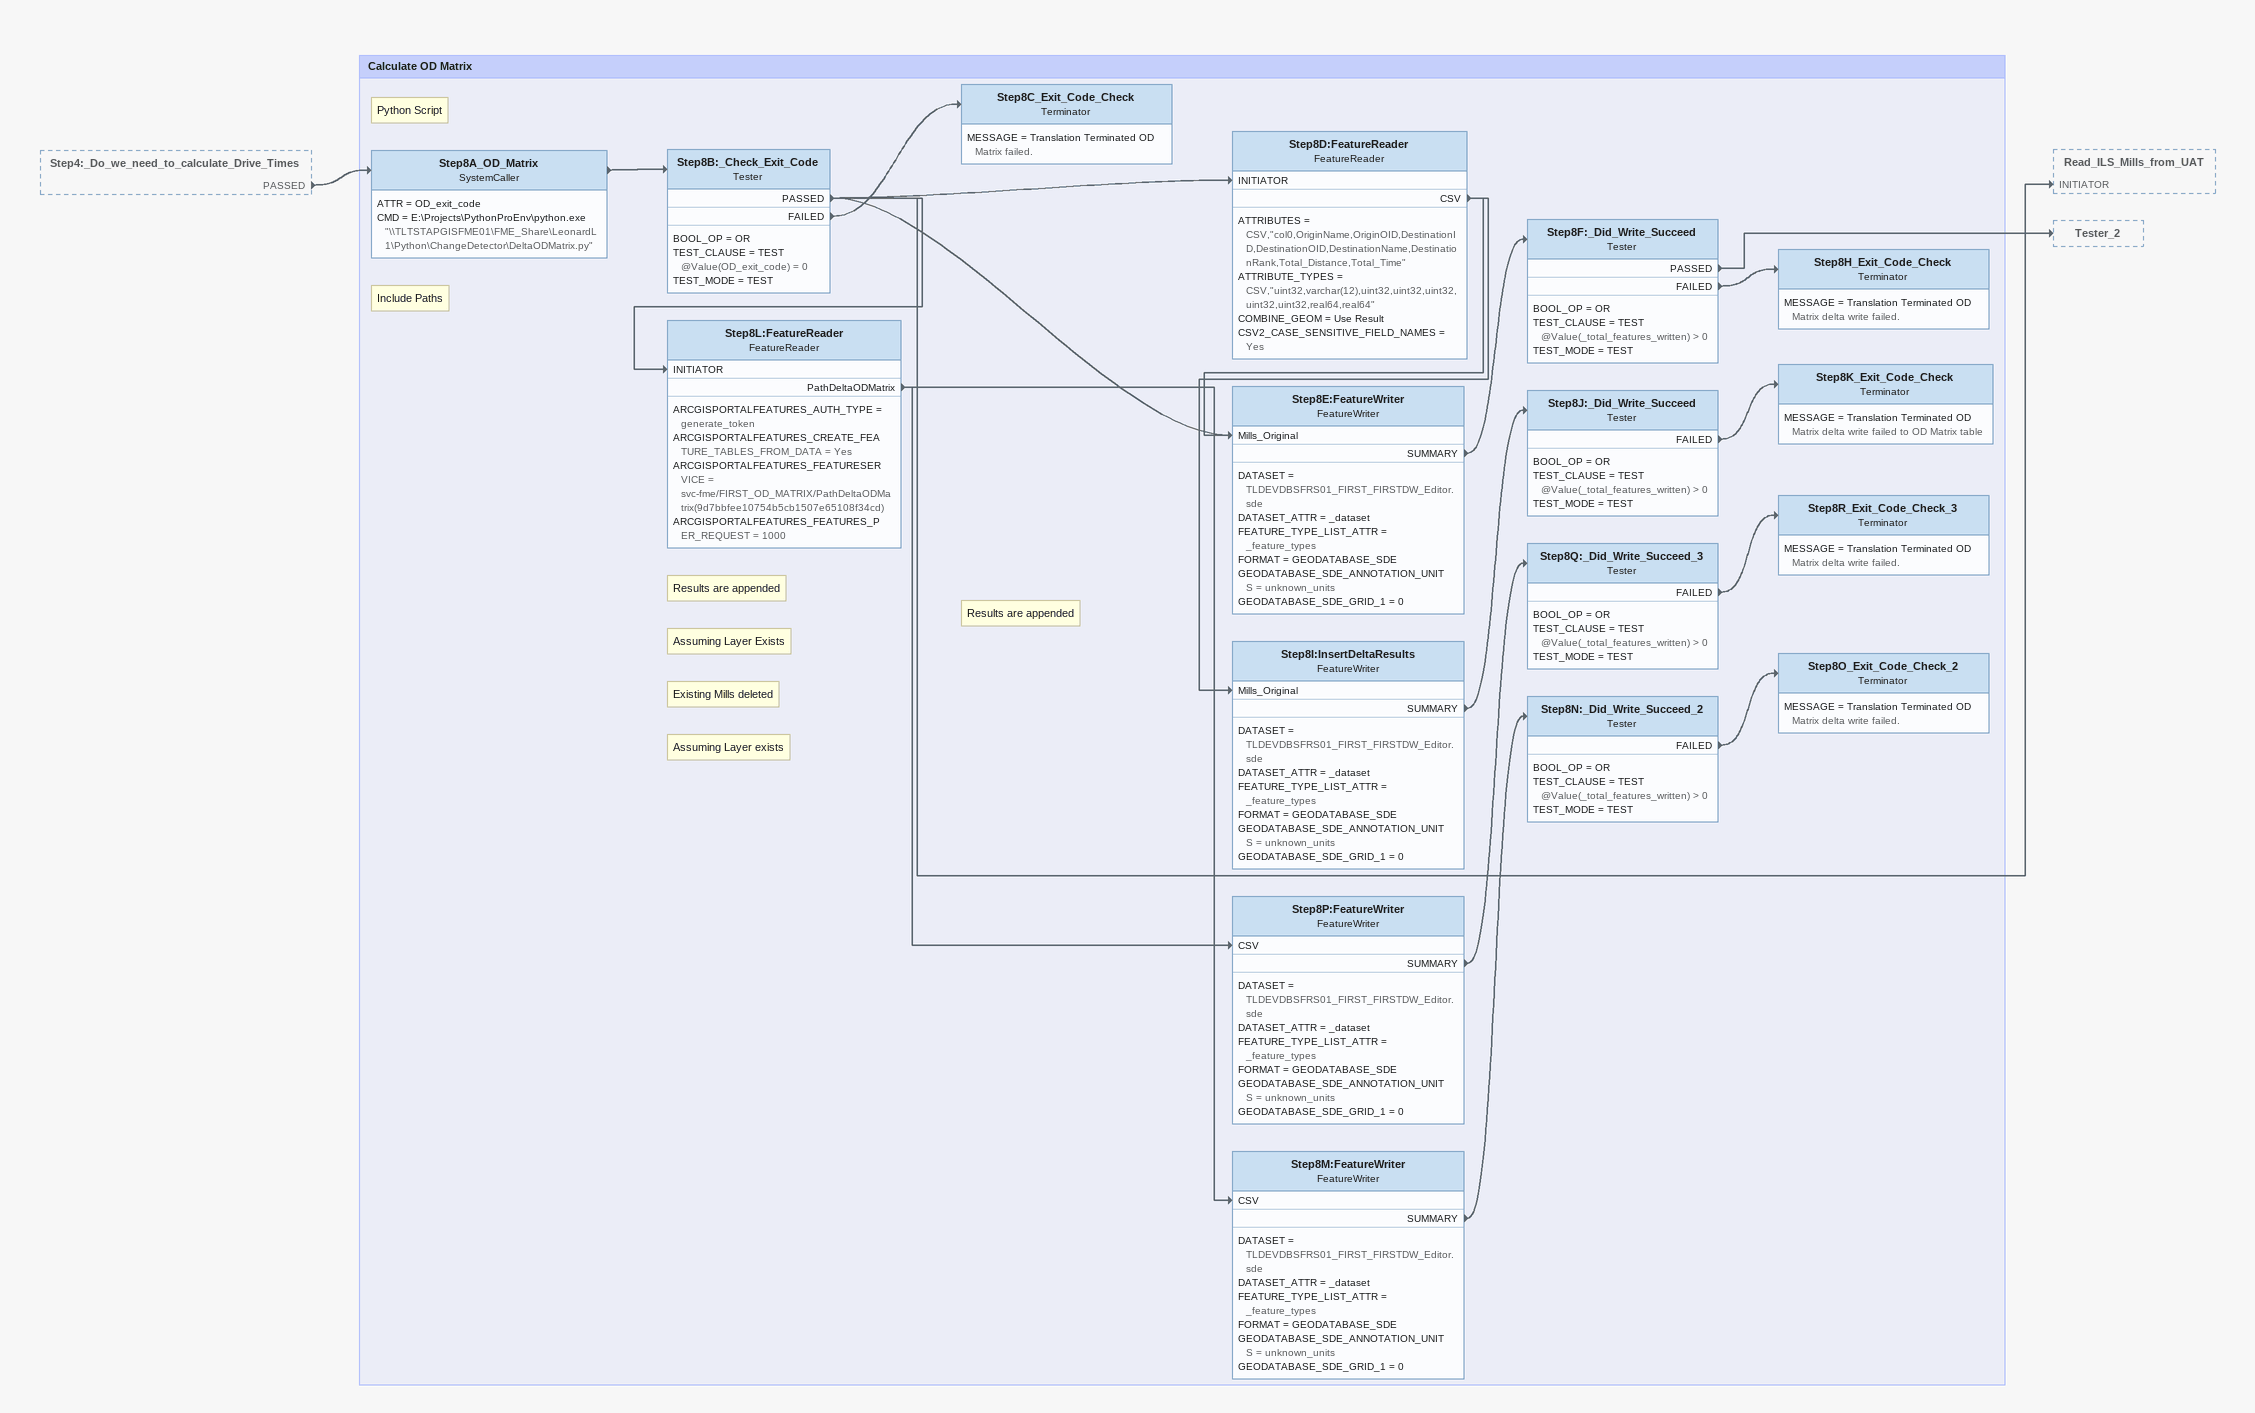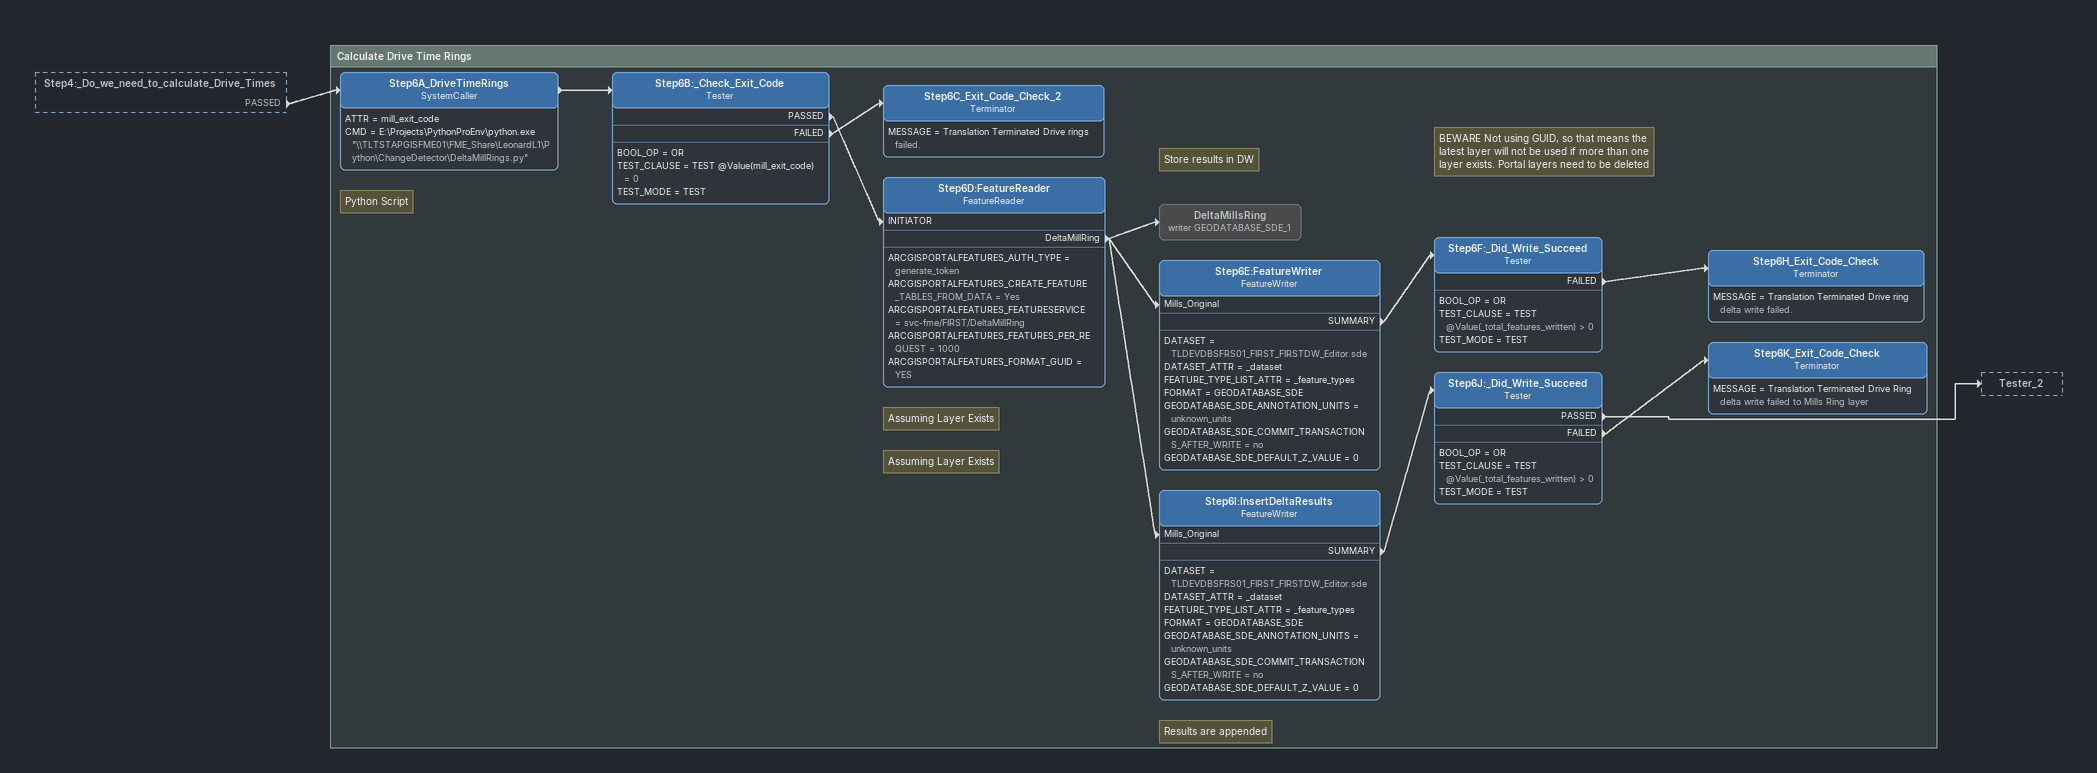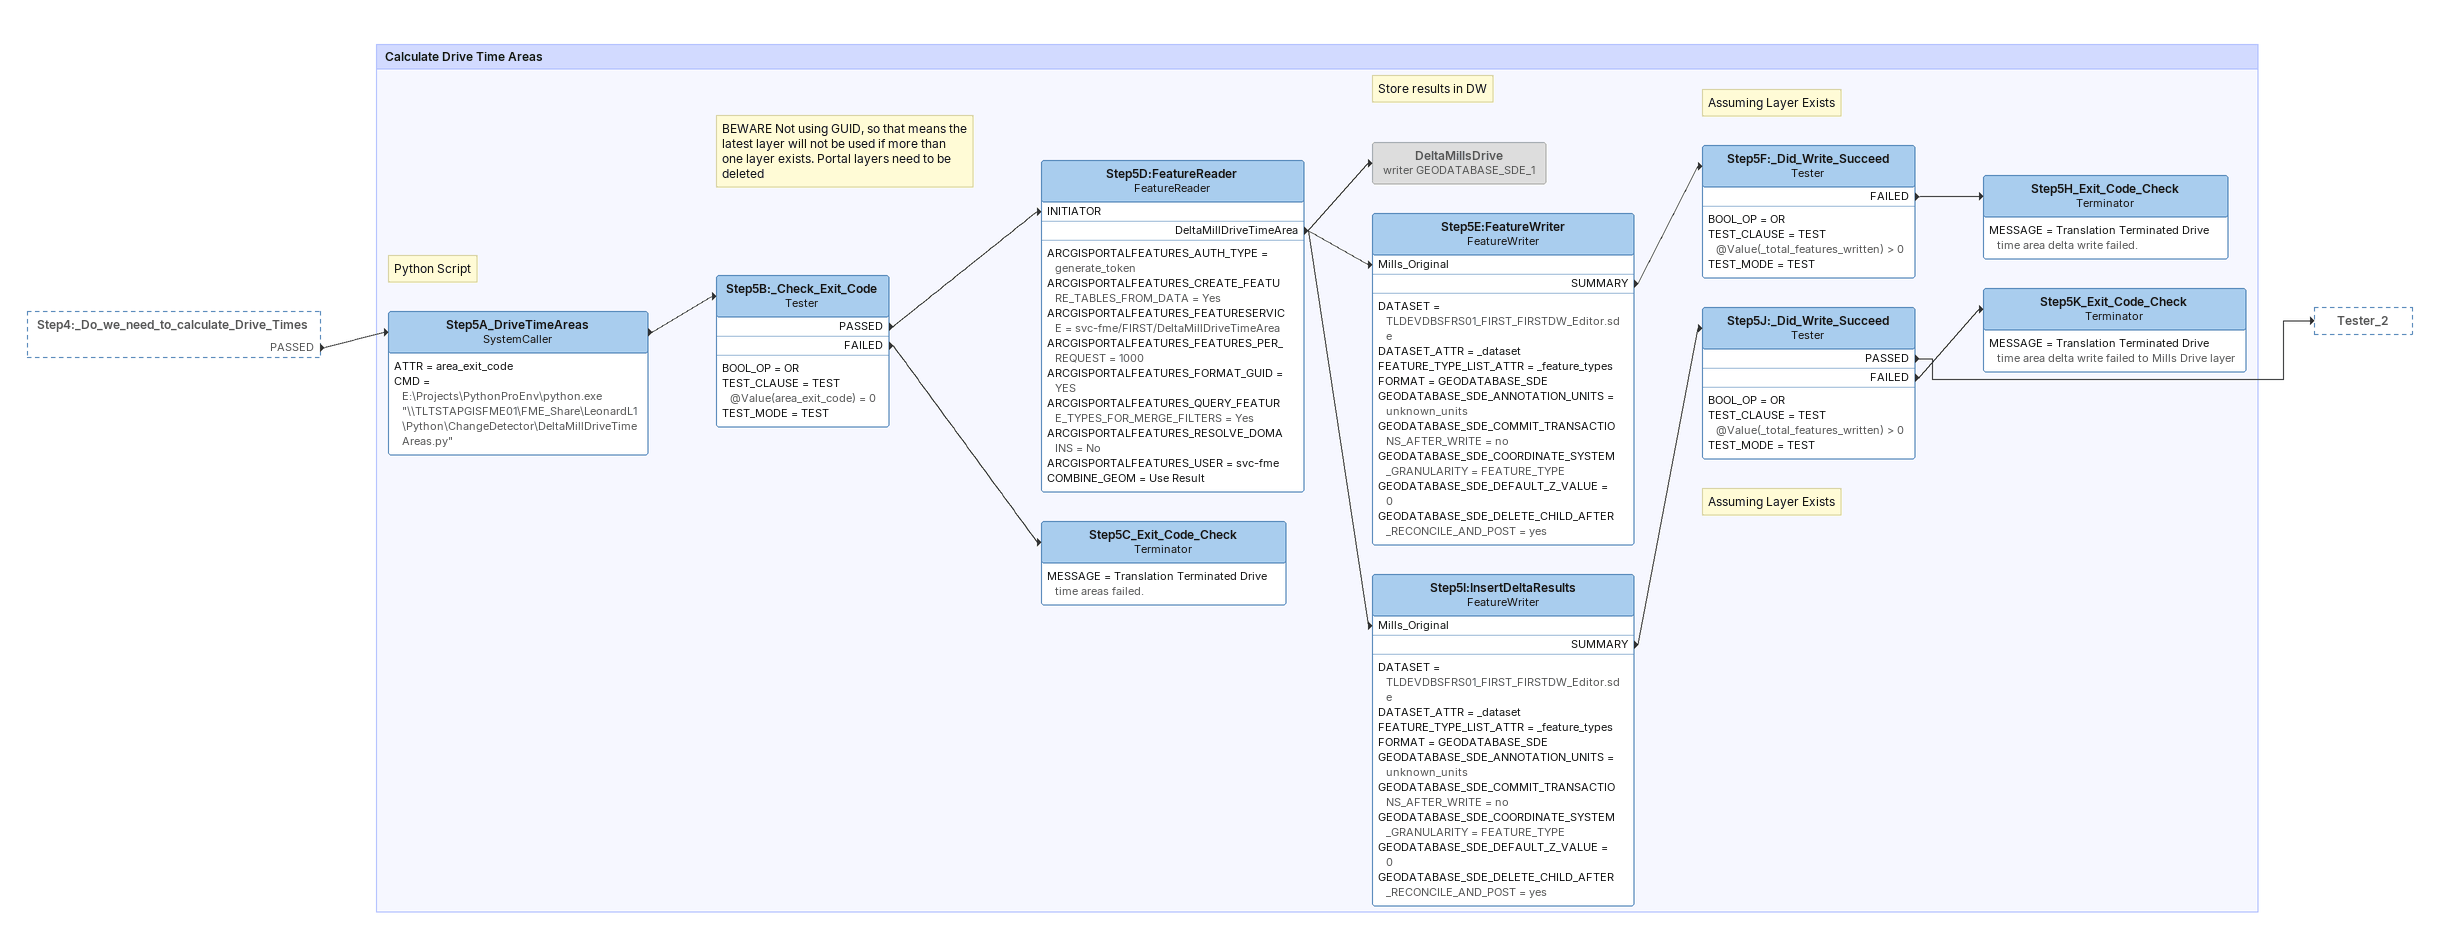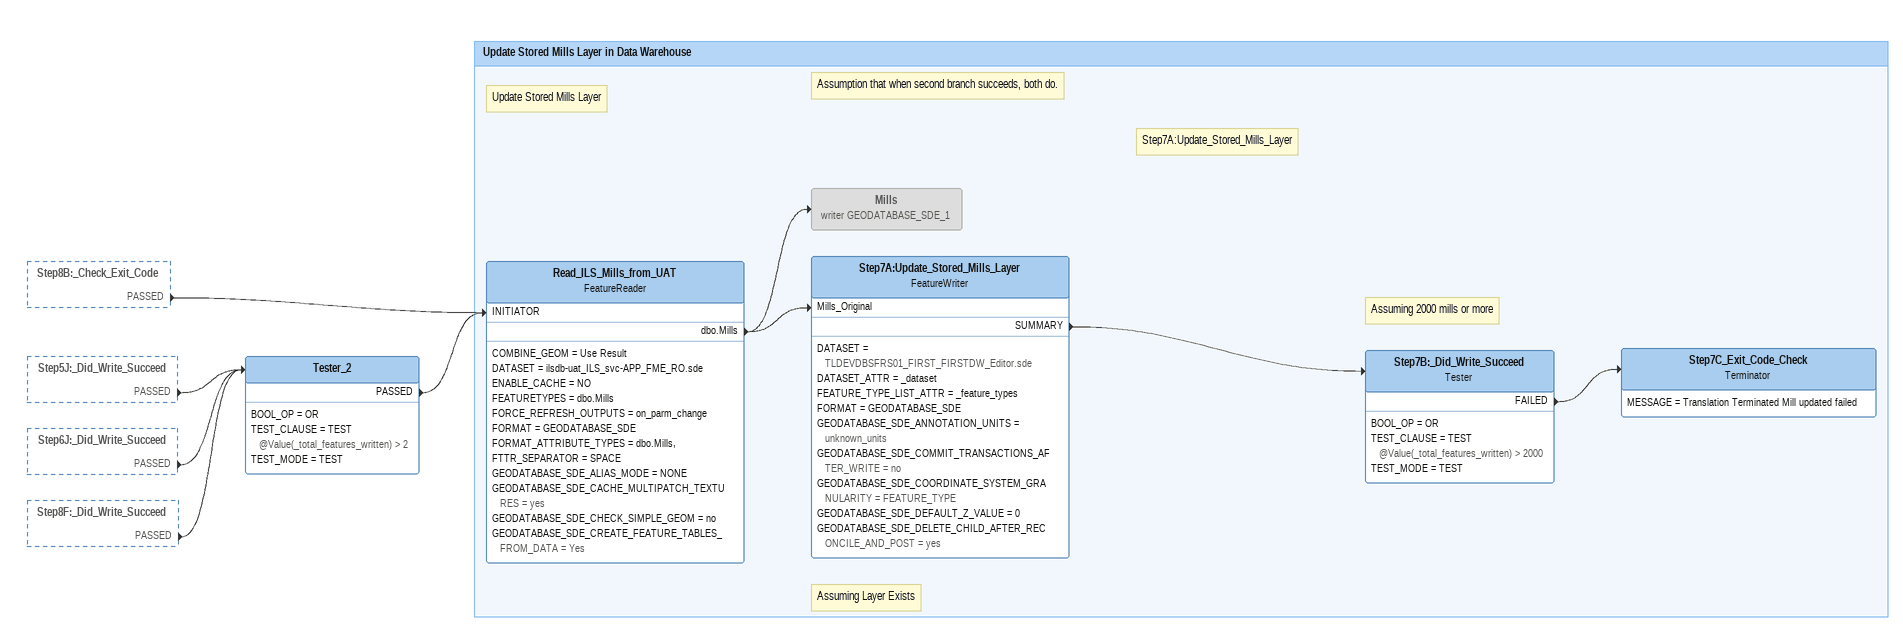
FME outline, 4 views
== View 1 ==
Step4:_Do_we_need_to_calculate_Drive_Times [outside]
    PASSED -> Step8A_OD_Matrix

Bookmark: Calculate OD Matrix
Note: Python Script
Step8A_OD_Matrix: SystemCaller
    ATTR = OD_exit_code
    CMD = E:\Projects\PythonProEnv\python.exe "\\TLTSTAPGISFME01\FME_Share\LeonardL1\Python\ChangeDetector\DeltaODMatrix.py"
    -> Step8B:_Check_Exit_Code
Step8B:_Check_Exit_Code: Tester
    BOOL_OP = OR
    TEST_CLAUSE = TEST @Value(OD_exit_code) = 0
    TEST_MODE = TEST
    PASSED -> Step8E:FeatureWriter [Mills_Original]
    PASSED -> Read_ILS_Mills_from_UAT [INITIATOR]
    PASSED -> Step8L:FeatureReader [INITIATOR]
    PASSED -> Step8D:FeatureReader [INITIATOR]
    FAILED -> Step8C_Exit_Code_Check
Step8C_Exit_Code_Check: Terminator
    MESSAGE = Translation Terminated OD Matrix failed.
Step8D:FeatureReader: FeatureReader
    ATTRIBUTES = CSV,"col0,OriginName,OriginOID,DestinationID,DestinationOID,DestinationName,DestinationRank,Total_Distance,Total_Time"
    ATTRIBUTE_TYPES = CSV,"uint32,varchar(12),uint32,uint32,uint32,uint32,uint32,real64,real64"
    COMBINE_GEOM = Use Result
    CSV2_CASE_SENSITIVE_FIELD_NAMES = Yes
    CSV -> Step8E:FeatureWriter [Mills_Original]
    CSV -> Step8I:InsertDeltaResults [Mills_Original]
Step8E:FeatureWriter: FeatureWriter
    DATASET = TLDEVDBSFRS01_FIRST_FIRSTDW_Editor.sde
    DATASET_ATTR = _dataset
    FEATURE_TYPE_LIST_ATTR = _feature_types
    FORMAT = GEODATABASE_SDE
    GEODATABASE_SDE_ANNOTATION_UNITS = unknown_units
    GEODATABASE_SDE_GRID_1 = 0
    SUMMARY -> Step8F:_Did_Write_Succeed
Step8F:_Did_Write_Succeed: Tester
    BOOL_OP = OR
    TEST_CLAUSE = TEST @Value(_total_features_written) > 0
    TEST_MODE = TEST
    PASSED -> Tester_2
    FAILED -> Step8H_Exit_Code_Check
Step8H_Exit_Code_Check: Terminator
    MESSAGE = Translation Terminated OD Matrix delta write failed.
Note: Results are appended
Note: Assuming Layer Exists
Note: Existing Mills deleted
Step8I:InsertDeltaResults: FeatureWriter
    DATASET = TLDEVDBSFRS01_FIRST_FIRSTDW_Editor.sde
    DATASET_ATTR = _dataset
    FEATURE_TYPE_LIST_ATTR = _feature_types
    FORMAT = GEODATABASE_SDE
    GEODATABASE_SDE_ANNOTATION_UNITS = unknown_units
    GEODATABASE_SDE_GRID_1 = 0
    SUMMARY -> Step8J:_Did_Write_Succeed
Step8J:_Did_Write_Succeed: Tester
    BOOL_OP = OR
    TEST_CLAUSE = TEST @Value(_total_features_written) > 0
    TEST_MODE = TEST
    FAILED -> Step8K_Exit_Code_Check
Step8K_Exit_Code_Check: Terminator
    MESSAGE = Translation Terminated OD Matrix delta write failed to OD Matrix table
Note: Include Paths
Step8L:FeatureReader: FeatureReader
    ARCGISPORTALFEATURES_AUTH_TYPE = generate_token
    ARCGISPORTALFEATURES_CREATE_FEATURE_TABLES_FROM_DATA = Yes
    ARCGISPORTALFEATURES_FEATURESERVICE = svc-fme/FIRST_OD_MATRIX/PathDeltaODMatrix(9d7bbfee10754b5cb1507e65108f34cd)
    ARCGISPORTALFEATURES_FEATURES_PER_REQUEST = 1000
    PathDeltaODMatrix -> Step8M:FeatureWriter [CSV]
    PathDeltaODMatrix -> Step8P:FeatureWriter [CSV]
Note: Assuming Layer exists
Note: Results are appended
Step8P:FeatureWriter: FeatureWriter
    DATASET = TLDEVDBSFRS01_FIRST_FIRSTDW_Editor.sde
    DATASET_ATTR = _dataset
    FEATURE_TYPE_LIST_ATTR = _feature_types
    FORMAT = GEODATABASE_SDE
    GEODATABASE_SDE_ANNOTATION_UNITS = unknown_units
    GEODATABASE_SDE_GRID_1 = 0
    SUMMARY -> Step8Q:_Did_Write_Succeed_3
Step8Q:_Did_Write_Succeed_3: Tester
    BOOL_OP = OR
    TEST_CLAUSE = TEST @Value(_total_features_written) > 0
    TEST_MODE = TEST
    FAILED -> Step8R_Exit_Code_Check_3
Step8R_Exit_Code_Check_3: Terminator
    MESSAGE = Translation Terminated OD Matrix delta write failed.
Step8M:FeatureWriter: FeatureWriter
    DATASET = TLDEVDBSFRS01_FIRST_FIRSTDW_Editor.sde
    DATASET_ATTR = _dataset
    FEATURE_TYPE_LIST_ATTR = _feature_types
    FORMAT = GEODATABASE_SDE
    GEODATABASE_SDE_ANNOTATION_UNITS = unknown_units
    GEODATABASE_SDE_GRID_1 = 0
    SUMMARY -> Step8N:_Did_Write_Succeed_2
Step8N:_Did_Write_Succeed_2: Tester
    BOOL_OP = OR
    TEST_CLAUSE = TEST @Value(_total_features_written) > 0
    TEST_MODE = TEST
    FAILED -> Step8O_Exit_Code_Check_2
Step8O_Exit_Code_Check_2: Terminator
    MESSAGE = Translation Terminated OD Matrix delta write failed.

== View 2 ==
Step4:_Do_we_need_to_calculate_Drive_Times [outside]
    PASSED -> Step6A_DriveTimeRings

Bookmark: Calculate Drive Time Rings
Note: Python Script
Step6A_DriveTimeRings: SystemCaller
    ATTR = mill_exit_code
    CMD = E:\Projects\PythonProEnv\python.exe "\\TLTSTAPGISFME01\FME_Share\LeonardL1\Python\ChangeDetector\DeltaMillRings.py"
    -> Step6B:_Check_Exit_Code
Step6B:_Check_Exit_Code: Tester
    BOOL_OP = OR
    TEST_CLAUSE = TEST @Value(mill_exit_code) = 0
    TEST_MODE = TEST
    PASSED -> Step6D:FeatureReader [INITIATOR]
    FAILED -> Step6C_Exit_Code_Check_2
Step6C_Exit_Code_Check_2: Terminator
    MESSAGE = Translation Terminated Drive rings failed.
Note: BEWARE Not using GUID, so that means the latest layer will not be used if more than one layer exists. Portal layers need to be deleted
Step6D:FeatureReader: FeatureReader
    ARCGISPORTALFEATURES_AUTH_TYPE = generate_token
    ARCGISPORTALFEATURES_CREATE_FEATURE_TABLES_FROM_DATA = Yes
    ARCGISPORTALFEATURES_FEATURESERVICE = svc-fme/FIRST/DeltaMillRing
    ARCGISPORTALFEATURES_FEATURES_PER_REQUEST = 1000
    ARCGISPORTALFEATURES_FORMAT_GUID = YES
    DeltaMillRing -> DeltaMillsRing (writer GEODATABASE_SDE_1)
    DeltaMillRing -> Step6E:FeatureWriter [Mills_Original]
    DeltaMillRing -> Step6I:InsertDeltaResults [Mills_Original]
Note: Store results in DW
DeltaMillsRing (writer GEODATABASE_SDE_1) [off]
Note: Assuming Layer Exists
Step6E:FeatureWriter: FeatureWriter
    DATASET = TLDEVDBSFRS01_FIRST_FIRSTDW_Editor.sde
    DATASET_ATTR = _dataset
    FEATURE_TYPE_LIST_ATTR = _feature_types
    FORMAT = GEODATABASE_SDE
    GEODATABASE_SDE_ANNOTATION_UNITS = unknown_units
    GEODATABASE_SDE_COMMIT_TRANSACTIONS_AFTER_WRITE = no
    GEODATABASE_SDE_DEFAULT_Z_VALUE = 0
    SUMMARY -> Step6F:_Did_Write_Succeed
Step6F:_Did_Write_Succeed: Tester
    BOOL_OP = OR
    TEST_CLAUSE = TEST @Value(_total_features_written) > 0
    TEST_MODE = TEST
    FAILED -> Step6H_Exit_Code_Check
Step6H_Exit_Code_Check: Terminator
    MESSAGE = Translation Terminated Drive ring delta write failed.
Note: Assuming Layer Exists
Note: Results are appended
Step6I:InsertDeltaResults: FeatureWriter
    DATASET = TLDEVDBSFRS01_FIRST_FIRSTDW_Editor.sde
    DATASET_ATTR = _dataset
    FEATURE_TYPE_LIST_ATTR = _feature_types
    FORMAT = GEODATABASE_SDE
    GEODATABASE_SDE_ANNOTATION_UNITS = unknown_units
    GEODATABASE_SDE_COMMIT_TRANSACTIONS_AFTER_WRITE = no
    GEODATABASE_SDE_DEFAULT_Z_VALUE = 0
    SUMMARY -> Step6J:_Did_Write_Succeed
Step6J:_Did_Write_Succeed: Tester
    BOOL_OP = OR
    TEST_CLAUSE = TEST @Value(_total_features_written) > 0
    TEST_MODE = TEST
    PASSED -> Tester_2
    FAILED -> Step6K_Exit_Code_Check
Step6K_Exit_Code_Check: Terminator
    MESSAGE = Translation Terminated Drive Ring delta write failed to Mills Ring layer

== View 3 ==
Step4:_Do_we_need_to_calculate_Drive_Times [outside]
    PASSED -> Step5A_DriveTimeAreas

Bookmark: Calculate Drive Time Areas
Note: Python Script
Step5A_DriveTimeAreas: SystemCaller
    ATTR = area_exit_code
    CMD = E:\Projects\PythonProEnv\python.exe "\\TLTSTAPGISFME01\FME_Share\LeonardL1\Python\ChangeDetector\DeltaMillDriveTimeAreas.py"
    -> Step5B:_Check_Exit_Code
Step5B:_Check_Exit_Code: Tester
    BOOL_OP = OR
    TEST_CLAUSE = TEST @Value(area_exit_code) = 0
    TEST_MODE = TEST
    PASSED -> Step5D:FeatureReader [INITIATOR]
    FAILED -> Step5C_Exit_Code_Check
Note: BEWARE Not using GUID, so that means the latest layer will not be used if more than one layer exists. Portal layers need to be deleted
Step5D:FeatureReader: FeatureReader
    ARCGISPORTALFEATURES_AUTH_TYPE = generate_token
    ARCGISPORTALFEATURES_CREATE_FEATURE_TABLES_FROM_DATA = Yes
    ARCGISPORTALFEATURES_FEATURESERVICE = svc-fme/FIRST/DeltaMillDriveTimeArea
    ARCGISPORTALFEATURES_FEATURES_PER_REQUEST = 1000
    ARCGISPORTALFEATURES_FORMAT_GUID = YES
    ARCGISPORTALFEATURES_QUERY_FEATURE_TYPES_FOR_MERGE_FILTERS = Yes
    ARCGISPORTALFEATURES_RESOLVE_DOMAINS = No
    ARCGISPORTALFEATURES_USER = svc-fme
    COMBINE_GEOM = Use Result
    DeltaMillDriveTimeArea -> DeltaMillsDrive (writer GEODATABASE_SDE_1)
    DeltaMillDriveTimeArea -> Step5E:FeatureWriter [Mills_Original]
    DeltaMillDriveTimeArea -> Step5I:InsertDeltaResults [Mills_Original]
Note: Store results in DW
DeltaMillsDrive (writer GEODATABASE_SDE_1) [off]
Note: Assuming Layer Exists
Step5E:FeatureWriter: FeatureWriter
    DATASET = TLDEVDBSFRS01_FIRST_FIRSTDW_Editor.sde
    DATASET_ATTR = _dataset
    FEATURE_TYPE_LIST_ATTR = _feature_types
    FORMAT = GEODATABASE_SDE
    GEODATABASE_SDE_ANNOTATION_UNITS = unknown_units
    GEODATABASE_SDE_COMMIT_TRANSACTIONS_AFTER_WRITE = no
    GEODATABASE_SDE_COORDINATE_SYSTEM_GRANULARITY = FEATURE_TYPE
    GEODATABASE_SDE_DEFAULT_Z_VALUE = 0
    GEODATABASE_SDE_DELETE_CHILD_AFTER_RECONCILE_AND_POST = yes
    SUMMARY -> Step5F:_Did_Write_Succeed
Step5F:_Did_Write_Succeed: Tester
    BOOL_OP = OR
    TEST_CLAUSE = TEST @Value(_total_features_written) > 0
    TEST_MODE = TEST
    FAILED -> Step5H_Exit_Code_Check
Step5H_Exit_Code_Check: Terminator
    MESSAGE = Translation Terminated Drive time area delta write failed.
Note: Assuming Layer Exists
Step5I:InsertDeltaResults: FeatureWriter
    DATASET = TLDEVDBSFRS01_FIRST_FIRSTDW_Editor.sde
    DATASET_ATTR = _dataset
    FEATURE_TYPE_LIST_ATTR = _feature_types
    FORMAT = GEODATABASE_SDE
    GEODATABASE_SDE_ANNOTATION_UNITS = unknown_units
    GEODATABASE_SDE_COMMIT_TRANSACTIONS_AFTER_WRITE = no
    GEODATABASE_SDE_COORDINATE_SYSTEM_GRANULARITY = FEATURE_TYPE
    GEODATABASE_SDE_DEFAULT_Z_VALUE = 0
    GEODATABASE_SDE_DELETE_CHILD_AFTER_RECONCILE_AND_POST = yes
    SUMMARY -> Step5J:_Did_Write_Succeed
Step5J:_Did_Write_Succeed: Tester
    BOOL_OP = OR
    TEST_CLAUSE = TEST @Value(_total_features_written) > 0
    TEST_MODE = TEST
    PASSED -> Tester_2
    FAILED -> Step5K_Exit_Code_Check
Step5K_Exit_Code_Check: Terminator
    MESSAGE = Translation Terminated Drive time area delta write failed to Mills Drive layer
Step5C_Exit_Code_Check: Terminator
    MESSAGE = Translation Terminated Drive time areas failed.

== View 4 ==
Step8B:_Check_Exit_Code [outside]
    PASSED -> Read_ILS_Mills_from_UAT [INITIATOR]
Step5J:_Did_Write_Succeed [outside]
    PASSED -> Tester_2
Step6J:_Did_Write_Succeed [outside]
    PASSED -> Tester_2
Step8F:_Did_Write_Succeed [outside]
    PASSED -> Tester_2
Tester_2
    BOOL_OP = OR
    TEST_CLAUSE = TEST @Value(_total_features_written) > 2
    TEST_MODE = TEST
    PASSED -> Read_ILS_Mills_from_UAT [INITIATOR]

Bookmark: Update Stored Mills Layer in Data Warehouse
Read_ILS_Mills_from_UAT: FeatureReader
    COMBINE_GEOM = Use Result
    DATASET = ilsdb-uat_ILS_svc-APP_FME_RO.sde
    ENABLE_CACHE = NO
    FEATURETYPES = dbo.Mills
    FORCE_REFRESH_OUTPUTS = on_parm_change
    FORMAT = GEODATABASE_SDE
    FORMAT_ATTRIBUTE_TYPES = dbo.Mills,
    FTTR_SEPARATOR = SPACE
    GEODATABASE_SDE_ALIAS_MODE = NONE
    GEODATABASE_SDE_CACHE_MULTIPATCH_TEXTURES = yes
    GEODATABASE_SDE_CHECK_SIMPLE_GEOM = no
    GEODATABASE_SDE_CREATE_FEATURE_TABLES_FROM_DATA = Yes
    dbo.Mills -> Mills (writer GEODATABASE_SDE_1)
    dbo.Mills -> Step7A:Update_Stored_Mills_Layer [Mills_Original]
Note: Update Stored Mills Layer
Note: Assumption that when second branch succeeds, both do.
Mills (writer GEODATABASE_SDE_1) [off]
Note: Assuming Layer Exists
Note: Step7A:Update_Stored_Mills_Layer
Step7A:Update_Stored_Mills_Layer: FeatureWriter
    DATASET = TLDEVDBSFRS01_FIRST_FIRSTDW_Editor.sde
    DATASET_ATTR = _dataset
    FEATURE_TYPE_LIST_ATTR = _feature_types
    FORMAT = GEODATABASE_SDE
    GEODATABASE_SDE_ANNOTATION_UNITS = unknown_units
    GEODATABASE_SDE_COMMIT_TRANSACTIONS_AFTER_WRITE = no
    GEODATABASE_SDE_COORDINATE_SYSTEM_GRANULARITY = FEATURE_TYPE
    GEODATABASE_SDE_DEFAULT_Z_VALUE = 0
    GEODATABASE_SDE_DELETE_CHILD_AFTER_RECONCILE_AND_POST = yes
    SUMMARY -> Step7B:_Did_Write_Succeed
Note: Assuming 2000 mills or more
Step7B:_Did_Write_Succeed: Tester
    BOOL_OP = OR
    TEST_CLAUSE = TEST @Value(_total_features_written) > 2000
    TEST_MODE = TEST
    FAILED -> Step7C_Exit_Code_Check
Step7C_Exit_Code_Check: Terminator
    MESSAGE = Translation Terminated Mill updated failed
